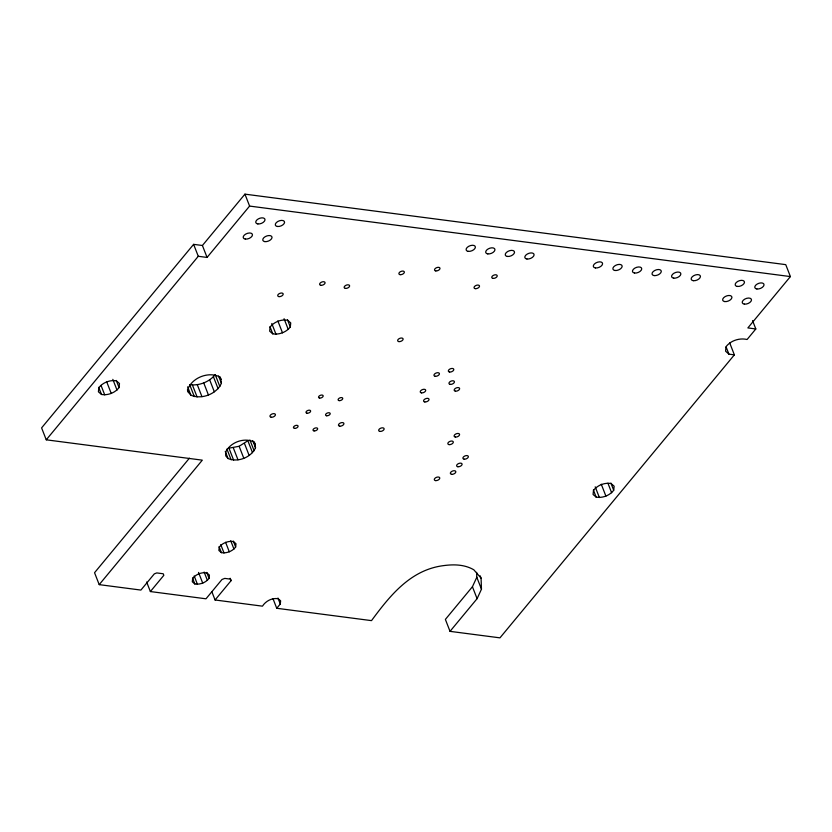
<?xml version="1.0" encoding="UTF-8"?>
<svg xmlns="http://www.w3.org/2000/svg" width="832" height="832" viewBox="0 0 832 832"><rect width="100%" height="100%" fill="white"/><g stroke="black" fill="none" stroke-linecap="round" stroke-linejoin="round"><path stroke-width="1.25" d="M119.059 387.598L119.486 383.521L116.366 380.848C109.97 379.735 102.773 382.533 98.842 387.712L98.405 391.799L101.514 394.482C107.921 395.595 115.128 392.777 119.059 387.598L116.272 380.442M209.071 578.375L209.414 575.078L206.898 572.894C201.698 571.99 195.842 574.267 192.65 578.479L192.296 581.786L194.823 583.97C200.034 584.875 205.878 582.577 209.071 578.375L206.742 572.406M290.306 326.976L290.732 322.899L287.612 320.226C281.216 319.114 274.019 321.911 270.088 327.09L269.662 331.167L272.771 333.85C279.178 334.963 286.374 332.155 290.306 326.976L287.518 319.81M235.643 547.061L235.997 543.754L233.48 541.57C228.27 540.665 222.404 542.953 219.211 547.165L218.878 550.462L221.406 552.656C226.606 553.561 232.45 551.262 235.643 547.061L233.324 541.091M613.704 490.277L614.151 486.2L611.031 483.517C604.635 482.404 597.428 485.222 593.507 490.391L593.07 494.468L596.19 497.151C602.586 498.264 609.783 495.456 613.704 490.277L610.917 483.111M273.01 598.728L276.734 608.275L280.28 604.001L280.634 600.818L278.179 598.738C272.074 597.636 265.73 601.026 262.454 606.164L215.072 599.986L211.817 591.635M187.408 389.875L188.344 392.257L190.902 395.19C201.635 399.901 216.757 393.994 221.416 383.23L220.324 376.958M729.716 342.93L734.365 354.858L499.959 637.853L450.029 631.353L445.38 619.414L472.43 586.747L476.809 577.262L476.642 572.364M450.029 631.353L477.09 598.676L481.468 589.202L481.073 578.167L480.147 575.786M255.362 444.246L253.074 441.594C243.402 437.393 229.788 442.666 225.597 452.369L225.742 455.874L228.041 458.515C237.713 462.748 251.295 457.423 255.518 447.741L254.426 441.865M752.554 320.611L755.82 328.962L747.864 327.922L790.4 276.578L785.751 264.638L244.941 194.147L202.415 245.492L193.617 244.348L41.6 427.887L46.249 439.816L202.311 460.158L99.206 584.636L94.546 572.707L189.405 458.182M46.249 439.816L198.276 256.287L207.064 257.431L249.6 206.076L790.4 276.578M194.324 396.604L189.675 384.665C199.056 385.975 209.248 382.013 215.218 374.639L219.866 386.578M146.65 582.005L150.374 591.552L163.842 575.307L163.228 573.768L156.78 572.926L154.315 573.882L140.91 590.075L99.206 584.636M215.072 599.986L231.078 580.663L230.152 578.271M755.82 328.962L747.094 339.498C739.534 337.719 730.725 340.527 725.982 346.757L725.587 351.187L728.926 354.151L734.365 354.858M233.615 460.106L228.966 448.167L239.127 446.285L247.863 440.752L252.512 452.681M150.374 591.552L205.993 598.801L221.998 579.478L224.786 578.396L230.464 579.134L231.078 580.663M276.734 608.275L371.509 620.63C389.906 595.722 410.353 569.972 443.154 565.677C453.606 564.231 464.454 564.346 473.824 569.795L481.073 578.167M221.26 379.35L218.702 376.407C207.958 371.727 192.826 377.603 188.188 388.378L188.344 392.257M726.138 346.996L728.926 354.151M607.922 483.205L611.645 492.762M601.266 484.203L605.914 496.142M595.202 486.834L599.394 497.567M593.393 489.996L596.19 497.151M476.809 577.262L481.468 589.202M472.43 586.747L477.09 598.676M244.941 194.147L249.6 206.076M284.066 318.718L288.257 329.462M277.846 320.902L282.506 332.842M271.794 323.523L275.985 334.266M269.984 326.685L272.771 333.85M202.415 245.492L207.064 257.431M193.617 244.348L198.276 256.287M252.72 440.575L255.518 447.741M249.922 440.003L254.114 450.746M218.618 376.064L221.416 383.23M244.483 443.498L249.142 455.437M213.439 376.782L218.098 388.71M239.127 446.285L243.786 458.224M209.674 379.85L214.323 391.778M233.334 447.876L237.983 459.805M203.746 382.938L208.395 394.878M226.928 449.03L231.119 459.774M225.243 451.35L228.041 458.515M197.288 384.696L201.947 396.635M277.95 598.031L280.28 604.001M192.431 385.018L197.09 396.958M187.647 386.838L190.902 395.19M230.714 540.727L233.969 549.089M225.586 542.277L229.31 551.824M220.761 544.638L224.016 552.999M219.076 546.686L221.406 552.656M204.131 572.042L207.397 580.403M198.536 572.406L202.727 583.149M194.189 575.952L197.444 584.314M192.504 578.001L194.823 583.97M112.819 379.34L117.01 390.083M106.59 381.534L111.249 393.474M101.005 385.351L104.728 394.898M98.727 387.327L101.514 394.482M457.881 466.742A2.881 1.591 -21.3 0 0 462.103 464.318A2.881 1.591 -21.3 0 0 458.099 463.798A2.881 1.591 -21.3 0 0 457.881 466.742M455.364 437.05A2.881 1.591 -21.3 0 0 459.586 434.626A2.881 1.591 -21.3 0 0 455.582 434.106A2.881 1.591 -21.3 0 0 455.364 437.05M307.06 413.223A2.444 1.342 -21.3 0 0 310.638 411.174A2.444 1.342 -21.3 0 0 307.247 410.727A2.444 1.342 -21.3 0 0 307.06 413.223M435.552 480.605A2.881 1.591 -21.3 0 0 439.774 478.182A2.881 1.591 -21.3 0 0 435.77 477.662A2.881 1.591 -21.3 0 0 435.552 480.605M464.152 459.17A2.881 1.591 -21.3 0 0 468.374 456.747A2.881 1.591 -21.3 0 0 464.37 456.227A2.881 1.591 -21.3 0 0 464.152 459.17M455.416 391.175A2.881 1.591 -21.3 0 0 459.638 388.752A2.881 1.591 -21.3 0 0 455.645 388.232A2.881 1.591 -21.3 0 0 455.416 391.175M400.14 274.664A2.881 1.591 -21.3 0 0 404.362 272.241A2.881 1.591 -21.3 0 0 400.358 271.721A2.881 1.591 -21.3 0 0 400.14 274.664M345.394 288.402A2.881 1.591 -21.3 0 0 349.627 285.979A2.881 1.591 -21.3 0 0 345.623 285.459A2.881 1.591 -21.3 0 0 345.394 288.402M487.802 253.906A4.878 2.694 -21.3 0 0 494.957 249.808A4.878 2.694 -21.3 0 0 488.176 248.924A4.878 2.694 -21.3 0 0 487.802 253.906M493.012 278.377A2.881 1.591 -21.3 0 0 497.234 275.954A2.881 1.591 -21.3 0 0 493.23 275.434A2.881 1.591 -21.3 0 0 493.012 278.377M468.229 251.358A4.878 2.694 -21.3 0 0 475.384 247.26A4.878 2.694 -21.3 0 0 468.603 246.376A4.878 2.694 -21.3 0 0 468.229 251.358M264.888 241.623A4.878 2.694 -21.3 0 0 272.033 237.526A4.878 2.694 -21.3 0 0 265.252 236.642A4.878 2.694 -21.3 0 0 264.888 241.623M319.602 398.081A2.444 1.342 -21.3 0 0 323.18 396.032A2.444 1.342 -21.3 0 0 319.79 395.585A2.444 1.342 -21.3 0 0 319.602 398.081M326.633 415.771A2.444 1.342 -21.3 0 0 330.21 413.722A2.444 1.342 -21.3 0 0 326.82 413.275A2.444 1.342 -21.3 0 0 326.633 415.771M424.809 401.939A2.881 1.591 -21.3 0 0 429.042 399.526A2.881 1.591 -21.3 0 0 425.038 398.996A2.881 1.591 -21.3 0 0 424.809 401.939M449.582 372.039A2.881 1.591 -21.3 0 0 453.804 369.616A2.881 1.591 -21.3 0 0 449.8 369.096A2.881 1.591 -21.3 0 0 449.582 372.039M756.891 288.985A4.878 2.694 -21.3 0 0 764.036 284.887A4.878 2.694 -21.3 0 0 757.266 284.003A4.878 2.694 -21.3 0 0 756.891 288.985M314.09 430.914A2.444 1.342 -21.3 0 0 317.668 428.865A2.444 1.342 -21.3 0 0 314.278 428.418A2.444 1.342 -21.3 0 0 314.09 430.914M450.216 384.374A2.881 1.591 -21.3 0 0 454.438 381.95A2.881 1.591 -21.3 0 0 450.434 381.43A2.881 1.591 -21.3 0 0 450.216 384.374M320.861 285.303A2.881 1.591 -21.3 0 0 325.083 282.88A2.881 1.591 -21.3 0 0 321.079 282.36A2.881 1.591 -21.3 0 0 320.861 285.303M339.706 426.171A2.881 1.591 -21.3 0 0 343.928 423.748A2.881 1.591 -21.3 0 0 339.924 423.228A2.881 1.591 -21.3 0 0 339.706 426.171M257.858 223.933A4.878 2.694 -21.3 0 0 265.013 219.835A4.878 2.694 -21.3 0 0 258.232 218.951A4.878 2.694 -21.3 0 0 257.858 223.933M278.97 296.618A2.881 1.591 -21.3 0 0 283.192 294.195A2.881 1.591 -21.3 0 0 279.188 293.675A2.881 1.591 -21.3 0 0 278.97 296.618M398.902 341.609A2.881 1.591 -21.3 0 0 403.125 339.186A2.881 1.591 -21.3 0 0 399.121 338.666A2.881 1.591 -21.3 0 0 398.902 341.609M507.374 256.454A4.878 2.694 -21.3 0 0 514.53 252.356A4.878 2.694 -21.3 0 0 507.749 251.472A4.878 2.694 -21.3 0 0 507.374 256.454M737.318 286.437A4.878 2.694 -21.3 0 0 744.474 282.329A4.878 2.694 -21.3 0 0 737.693 281.445A4.878 2.694 -21.3 0 0 737.318 286.437M724.776 301.579A4.878 2.694 -21.3 0 0 731.931 297.471A4.878 2.694 -21.3 0 0 725.15 296.587A4.878 2.694 -21.3 0 0 724.776 301.579M526.947 259.012A4.878 2.694 -21.3 0 0 534.092 254.904A4.878 2.694 -21.3 0 0 527.311 254.02A4.878 2.694 -21.3 0 0 526.947 259.012M245.315 239.075A4.878 2.694 -21.3 0 0 252.47 234.978A4.878 2.694 -21.3 0 0 245.69 234.094A4.878 2.694 -21.3 0 0 245.315 239.075M451.61 474.313A2.881 1.591 -21.3 0 0 455.832 471.89A2.881 1.591 -21.3 0 0 451.828 471.37A2.881 1.591 -21.3 0 0 451.61 474.313M339.175 400.629A2.444 1.342 -21.3 0 0 342.753 398.58A2.444 1.342 -21.3 0 0 339.362 398.133A2.444 1.342 -21.3 0 0 339.175 400.629M435.77 270.92A2.881 1.591 -21.3 0 0 439.993 268.497A2.881 1.591 -21.3 0 0 435.989 267.977A2.881 1.591 -21.3 0 0 435.77 270.92M435.219 376.293A2.881 1.591 -21.3 0 0 439.442 373.87A2.881 1.591 -21.3 0 0 435.438 373.35A2.881 1.591 -21.3 0 0 435.219 376.293M475.29 288.652A2.881 1.591 -21.3 0 0 479.513 286.229A2.881 1.591 -21.3 0 0 475.509 285.709A2.881 1.591 -21.3 0 0 475.29 288.652M271.211 417.238A2.881 1.591 -21.3 0 0 275.434 414.814A2.881 1.591 -21.3 0 0 271.43 414.294A2.881 1.591 -21.3 0 0 271.211 417.238M421.491 392.87A2.881 1.591 -21.3 0 0 425.714 390.447A2.881 1.591 -21.3 0 0 421.71 389.927A2.881 1.591 -21.3 0 0 421.491 392.87M294.518 428.366A2.444 1.342 -21.3 0 0 298.095 426.317A2.444 1.342 -21.3 0 0 294.705 425.87A2.444 1.342 -21.3 0 0 294.518 428.366M449.093 444.621A2.881 1.591 -21.3 0 0 453.315 442.198A2.881 1.591 -21.3 0 0 449.311 441.678A2.881 1.591 -21.3 0 0 449.093 444.621M379.922 431.413A2.881 1.591 -21.3 0 0 384.145 428.99A2.881 1.591 -21.3 0 0 380.141 428.47A2.881 1.591 -21.3 0 0 379.922 431.413M277.43 226.481A4.878 2.694 -21.3 0 0 284.575 222.383A4.878 2.694 -21.3 0 0 277.794 221.499A4.878 2.694 -21.3 0 0 277.43 226.481M693.285 280.696A4.878 2.694 -21.3 0 0 700.44 276.588A4.878 2.694 -21.3 0 0 693.659 275.714A4.878 2.694 -21.3 0 0 693.285 280.696M673.712 278.148A4.878 2.694 -21.3 0 0 680.867 274.04A4.878 2.694 -21.3 0 0 674.086 273.156A4.878 2.694 -21.3 0 0 673.712 278.148M654.15 275.59A4.878 2.694 -21.3 0 0 661.294 271.492A4.878 2.694 -21.3 0 0 654.524 270.608A4.878 2.694 -21.3 0 0 654.15 275.59M634.577 273.042A4.878 2.694 -21.3 0 0 641.732 268.944A4.878 2.694 -21.3 0 0 634.951 268.06A4.878 2.694 -21.3 0 0 634.577 273.042M615.004 270.494A4.878 2.694 -21.3 0 0 622.159 266.386A4.878 2.694 -21.3 0 0 615.378 265.502A4.878 2.694 -21.3 0 0 615.004 270.494M595.442 267.935A4.878 2.694 -21.3 0 0 602.586 263.838A4.878 2.694 -21.3 0 0 595.806 262.954A4.878 2.694 -21.3 0 0 595.442 267.935M744.349 304.127A4.878 2.694 -21.3 0 0 751.494 300.03A4.878 2.694 -21.3 0 0 744.723 299.146A4.878 2.694 -21.3 0 0 744.349 304.127"/></g></svg>
